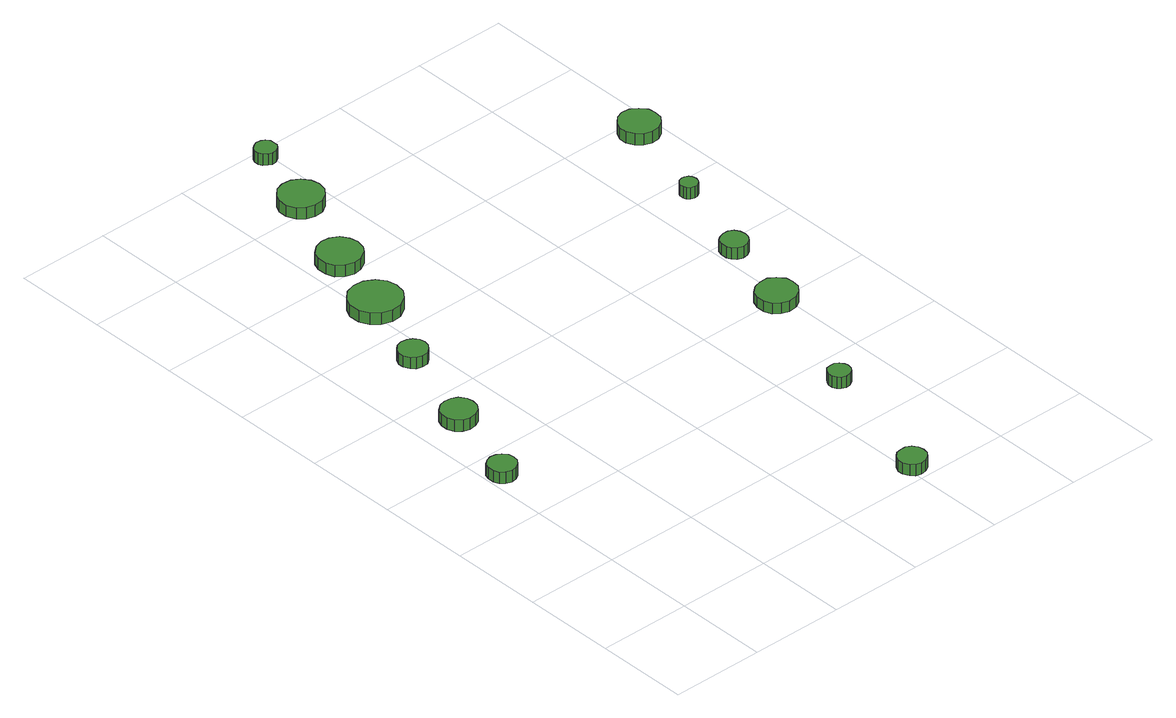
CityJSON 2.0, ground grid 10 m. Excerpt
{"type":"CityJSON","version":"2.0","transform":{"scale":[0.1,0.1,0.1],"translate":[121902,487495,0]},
"CityObjects":{
"tree1":{"type":"SolitaryVegetationObject","attributes":{"function":"something"},"geometry":[{"type":"MultiSurface","lod":"1","boundaries":[[[0,1,2,3,4,5,6,7,8,9,10,11,12,13,14]],[[15,16,17,18,19,20,21,22,23,24,25,26,27,28,29]],[[0,29,28,1]],[[1,28,27,2]],[[2,27,26,3]],[[3,26,25,4]],[[4,25,24,5]],[[5,24,23,6]],[[6,23,22,7]],[[7,22,21,8]],[[8,21,20,9]],[[9,20,19,10]],[[10,19,18,11]],[[11,18,17,12]],[[12,17,16,13]],[[13,16,15,14]],[[14,15,29,0]]]}]},
"tree2":{"type":"SolitaryVegetationObject","attributes":{"function":"something"},"geometry":[{"type":"MultiSurface","lod":"1","boundaries":[[[30,31,32,33,34,35,36,37,38,39,40,41,42,43,44]],[[45,46,47,48,49,50,51,52,53,54,55,56,57,58,59]],[[30,59,58,31]],[[31,58,57,32]],[[32,57,56,33]],[[33,56,55,34]],[[34,55,54,35]],[[35,54,53,36]],[[36,53,52,37]],[[37,52,51,38]],[[38,51,50,39]],[[39,50,49,40]],[[40,49,48,41]],[[41,48,47,42]],[[42,47,46,43]],[[43,46,45,44]],[[44,45,59,30]]]}]},
"tree3":{"type":"SolitaryVegetationObject","attributes":{"function":"something"},"geometry":[{"type":"MultiSurface","lod":"1","boundaries":[[[60,61,62,63,64,65,66,67,68,69,70,71,72,73,74]],[[75,76,77,78,79,80,81,82,83,84,85,86,87,88,89]],[[60,89,88,61]],[[61,88,87,62]],[[62,87,86,63]],[[63,86,85,64]],[[64,85,84,65]],[[65,84,83,66]],[[66,83,82,67]],[[67,82,81,68]],[[68,81,80,69]],[[69,80,79,70]],[[70,79,78,71]],[[71,78,77,72]],[[72,77,76,73]],[[73,76,75,74]],[[74,75,89,60]]]}]},
"tree4":{"type":"SolitaryVegetationObject","attributes":{"function":"something"},"geometry":[{"type":"MultiSurface","lod":"1","boundaries":[[[90,91,92,93,94,95,96,97,98,99,100,101,102,103,104]],[[105,106,107,108,109,110,111,112,113,114,115,116,117,118,119]],[[90,119,118,91]],[[91,118,117,92]],[[92,117,116,93]],[[93,116,115,94]],[[94,115,114,95]],[[95,114,113,96]],[[96,113,112,97]],[[97,112,111,98]],[[98,111,110,99]],[[99,110,109,100]],[[100,109,108,101]],[[101,108,107,102]],[[102,107,106,103]],[[103,106,105,104]],[[104,105,119,90]]]}]},
"tree5":{"type":"SolitaryVegetationObject","attributes":{"function":"something"},"geometry":[{"type":"MultiSurface","lod":"1","boundaries":[[[120,121,122,123,124,125,126,127,128,129,130,131,132,133,134]],[[135,136,137,138,139,140,141,142,143,144,145,146,147,148,149]],[[120,149,148,121]],[[121,148,147,122]],[[122,147,146,123]],[[123,146,145,124]],[[124,145,144,125]],[[125,144,143,126]],[[126,143,142,127]],[[127,142,141,128]],[[128,141,140,129]],[[129,140,139,130]],[[130,139,138,131]],[[131,138,137,132]],[[132,137,136,133]],[[133,136,135,134]],[[134,135,149,120]]]}]},
"tree6":{"type":"SolitaryVegetationObject","attributes":{"function":"something"},"geometry":[{"type":"MultiSurface","lod":"1","boundaries":[[[150,151,152,153,154,155,156,157,158,159,160,161,162,163,164]],[[165,166,167,168,169,170,171,172,173,174,175,176,177,178,179]],[[150,179,178,151]],[[151,178,177,152]],[[152,177,176,153]],[[153,176,175,154]],[[154,175,174,155]],[[155,174,173,156]],[[156,173,172,157]],[[157,172,171,158]],[[158,171,170,159]],[[159,170,169,160]],[[160,169,168,161]],[[161,168,167,162]],[[162,167,166,163]],[[163,166,165,164]],[[164,165,179,150]]]}]},
"tree7":{"type":"SolitaryVegetationObject","attributes":{"function":"something"},"geometry":[{"type":"MultiSurface","lod":"1","boundaries":[[[180,181,182,183,184,185,186,187,188,189,190,191,192,193,194]],[[195,196,197,198,199,200,201,202,203,204,205,206,207,208,209]],[[180,209,208,181]],[[181,208,207,182]],[[182,207,206,183]],[[183,206,205,184]],[[184,205,204,185]],[[185,204,203,186]],[[186,203,202,187]],[[187,202,201,188]],[[188,201,200,189]],[[189,200,199,190]],[[190,199,198,191]],[[191,198,197,192]],[[192,197,196,193]],[[193,196,195,194]],[[194,195,209,180]]]}]},
"tree8":{"type":"SolitaryVegetationObject","attributes":{"function":"something"},"geometry":[{"type":"MultiSurface","lod":"1","boundaries":[[[210,211,212,213,214,215,216,217,218,219,220,221,222,223,224]],[[225,226,227,228,229,230,231,232,233,234,235,236,237,238,239]],[[210,239,238,211]],[[211,238,237,212]],[[212,237,236,213]],[[213,236,235,214]],[[214,235,234,215]],[[215,234,233,216]],[[216,233,232,217]],[[217,232,231,218]],[[218,231,230,219]],[[219,230,229,220]],[[220,229,228,221]],[[221,228,227,222]],[[222,227,226,223]],[[223,226,225,224]],[[224,225,239,210]]]}]},
"tree9":{"type":"SolitaryVegetationObject","attributes":{"function":"something"},"geometry":[{"type":"MultiSurface","lod":"1","boundaries":[[[240,241,242,243,244,245,246,247,248,249,250,251,252,253,254]],[[255,256,257,258,259,260,261,262,263,264,265,266,267,268,269]],[[240,269,268,241]],[[241,268,267,242]],[[242,267,266,243]],[[243,266,265,244]],[[244,265,264,245]],[[245,264,263,246]],[[246,263,262,247]],[[247,262,261,248]],[[248,261,260,249]],[[249,260,259,250]],[[250,259,258,251]],[[251,258,257,252]],[[252,257,256,253]],[[253,256,255,254]],[[254,255,269,240]]]}]},
"tree10":{"type":"SolitaryVegetationObject","attributes":{"function":"something"},"geometry":[{"type":"MultiSurface","lod":"1","boundaries":[[[270,271,272,273,274,275,276,277,278,279,280,281,282,283,284]],[[285,286,287,288,289,290,291,292,293,294,295,296,297,298,299]],[[270,299,298,271]],[[271,298,297,272]],[[272,297,296,273]],[[273,296,295,274]],[[274,295,294,275]],[[275,294,293,276]],[[276,293,292,277]],[[277,292,291,278]],[[278,291,290,279]],[[279,290,289,280]],[[280,289,288,281]],[[281,288,287,282]],[[282,287,286,283]],[[283,286,285,284]],[[284,285,299,270]]]}]},
"tree11":{"type":"SolitaryVegetationObject","attributes":{"function":"something"},"geometry":[{"type":"MultiSurface","lod":"1","boundaries":[[[300,301,302,303,304,305,306,307,308,309,310,311,312,313,314]],[[315,316,317,318,319,320,321,322,323,324,325,326,327,328,329]],[[300,329,328,301]],[[301,328,327,302]],[[302,327,326,303]],[[303,326,325,304]],[[304,325,324,305]],[[305,324,323,306]],[[306,323,322,307]],[[307,322,321,308]],[[308,321,320,309]],[[309,320,319,310]],[[310,319,318,311]],[[311,318,317,312]],[[312,317,316,313]],[[313,316,315,314]],[[314,315,329,300]]]}]},
"tree12":{"type":"SolitaryVegetationObject","attributes":{"function":"something"},"geometry":[{"type":"MultiSurface","lod":"1","boundaries":[[[330,331,332,333,334,335,336,337,338,339,340,341,342,343,344]],[[345,346,347,348,349,350,351,352,353,354,355,356,357,358,359]],[[330,359,358,331]],[[331,358,357,332]],[[332,357,356,333]],[[333,356,355,334]],[[334,355,354,335]],[[335,354,353,336]],[[336,353,352,337]],[[337,352,351,338]],[[338,351,350,339]],[[339,350,349,340]],[[340,349,348,341]],[[341,348,347,342]],[[342,347,346,343]],[[343,346,345,344]],[[344,345,359,330]]]}]},
"tree13":{"type":"SolitaryVegetationObject","attributes":{"function":"something"},"geometry":[{"type":"MultiSurface","lod":"1","boundaries":[[[360,361,362,363,364,365,366,367,368,369,370,371,372,373,374]],[[375,376,377,378,379,380,381,382,383,384,385,386,387,388,389]],[[360,389,388,361]],[[361,388,387,362]],[[362,387,386,363]],[[363,386,385,364]],[[364,385,384,365]],[[365,384,383,366]],[[366,383,382,367]],[[367,382,381,368]],[[368,381,380,369]],[[369,380,379,370]],[[370,379,378,371]],[[371,378,377,372]],[[372,377,376,373]],[[373,376,375,374]],[[374,375,389,360]]]}]}
},
"vertices":[
[31,268,16],[30,274,16],[26,279,16],[21,282,16],[15,283,16],[9,281,16],[4,277,16],[2,271,16],[2,265,16],[4,259,16],[9,255,16],[15,253,16],[21,254,16],[26,257,16],[30,262,16],[30,262,3],[26,257,3],[21,254,3],[15,253,3],[9,255,3],[4,259,3],[2,265,3],[2,271,3],[4,277,3],[9,281,3],[15,283,3],[21,282,3],[26,279,3],[30,274,3],[31,268,3],
[63,359,16],[62,366,16],[57,373,16],[51,376,16],[43,377,16],[36,375,16],[30,370,16],[27,363,16],[27,355,16],[30,348,16],[36,343,16],[43,341,16],[51,342,16],[57,345,16],[62,352,16],[62,352,3],[57,345,3],[51,342,3],[43,341,3],[36,343,3],[30,348,3],[27,355,3],[27,363,3],[30,370,3],[36,375,3],[43,377,3],[51,376,3],[57,373,3],[62,366,3],[63,359,3],
[94,459,16],[93,465,16],[89,470,16],[84,473,16],[77,474,16],[71,472,16],[67,468,16],[64,462,16],[64,456,16],[67,450,16],[71,446,16],[77,444,16],[84,444,16],[89,448,16],[93,453,16],[93,453,3],[89,448,3],[84,444,3],[77,444,3],[71,446,3],[67,450,3],[64,456,3],[64,462,3],[67,468,3],[71,472,3],[77,474,3],[84,473,3],[89,470,3],[93,465,3],[94,459,3],
[135,542,17],[133,553,17],[126,562,17],[116,568,17],[105,569,17],[94,566,17],[86,558,17],[81,548,17],[81,536,17],[86,526,17],[94,519,17],[105,515,17],[116,516,17],[126,522,17],[133,531,17],[133,531,4],[126,522,4],[116,516,4],[105,515,4],[94,519,4],[86,526,4],[81,536,4],[81,548,4],[86,558,4],[94,566,4],[105,569,4],[116,568,4],[126,562,4],[133,553,4],[135,542,4],
[320,19,16],[319,25,16],[315,30,16],[310,33,16],[304,33,16],[298,32,16],[294,28,16],[291,22,16],[291,16,16],[294,10,16],[298,6,16],[304,4,16],[310,5,16],[315,8,16],[319,13,16],[319,13,3],[315,8,3],[310,5,3],[304,4,3],[298,6,3],[294,10,3],[291,16,3],[291,22,3],[294,28,3],[298,32,3],[304,33,3],[310,33,3],[315,30,3],[319,25,3],[320,19,3],
[156,619,16],[154,628,16],[149,636,16],[140,641,16],[131,642,16],[122,639,16],[114,632,16],[111,624,16],[111,614,16],[114,605,16],[122,599,16],[131,596,16],[140,597,16],[149,602,16],[154,609,16],[154,609,3],[149,602,3],[140,597,3],[131,596,3],[122,599,3],[114,605,3],[111,614,3],[111,624,3],[114,632,3],[122,639,3],[131,642,3],[140,641,3],[149,636,3],[154,628,3],[156,619,3],
[192,711,16],[190,720,16],[184,728,16],[176,733,16],[166,734,16],[157,731,16],[150,724,16],[146,716,16],[146,706,16],[150,697,16],[157,691,16],[166,688,16],[176,689,16],[184,694,16],[190,701,16],[190,701,3],[184,694,3],[176,689,3],[166,688,3],[157,691,3],[150,697,3],[146,706,3],[146,716,3],[150,724,3],[157,731,3],[166,734,3],[176,733,3],[184,728,3],[190,720,3],[192,711,3],
[360,166,15],[359,170,15],[356,174,15],[352,177,15],[347,177,15],[342,176,15],[339,172,15],[337,168,15],[337,163,15],[339,159,15],[342,156,15],[347,154,15],[352,155,15],[356,157,15],[359,161,15],[359,161,2],[356,157,2],[352,155,2],[347,154,2],[342,156,2],[339,159,2],[337,163,2],[337,168,2],[339,172,2],[342,176,2],[347,177,2],[352,177,2],[356,174,2],[359,170,2],[360,166,2],
[205,787,16],[205,792,16],[202,796,16],[198,798,16],[193,799,16],[189,797,16],[185,794,16],[183,790,16],[183,785,16],[185,781,16],[189,778,16],[193,776,16],[198,777,16],[202,779,16],[205,783,16],[205,783,3],[202,779,3],[198,777,3],[193,776,3],[189,778,3],[185,781,3],[183,785,3],[183,790,3],[185,794,3],[189,797,3],[193,799,3],[198,798,3],[202,796,3],[205,792,3],[205,787,3],
[411,298,16],[410,306,16],[404,313,16],[397,318,16],[388,318,16],[380,316,16],[373,310,16],[370,302,16],[370,293,16],[373,285,16],[380,280,16],[388,277,16],[397,278,16],[404,282,16],[410,289,16],[410,289,4],[404,282,4],[397,278,4],[388,277,4],[380,280,4],[373,285,4],[370,293,4],[370,302,4],[373,310,4],[380,316,4],[388,318,4],[397,318,4],[404,313,4],[410,306,4],[411,298,4],
[430,384,16],[429,390,16],[426,395,16],[421,398,16],[415,398,16],[409,396,16],[405,393,16],[403,387,16],[403,381,16],[405,376,16],[409,372,16],[415,370,16],[421,371,16],[426,374,16],[429,379,16],[429,379,3],[426,374,3],[421,371,3],[415,370,3],[409,372,3],[405,376,3],[403,381,3],[403,387,3],[405,393,3],[409,396,3],[415,398,3],[421,398,3],[426,395,3],[429,390,3],[430,384,3],
[457,481,15],[456,485,15],[454,488,15],[450,490,15],[447,490,15],[443,489,15],[440,486,15],[439,483,15],[439,479,15],[440,476,15],[443,473,15],[447,472,15],[450,472,15],[454,474,15],[456,477,15],[456,477,2],[454,474,2],[450,472,2],[447,472,2],[443,473,2],[440,476,2],[439,479,2],[439,483,2],[440,486,2],[443,489,2],[447,490,2],[450,490,2],[454,488,2],[456,485,2],[457,481,2],
[498,582,17],[497,590,17],[491,597,17],[484,602,17],[475,603,17],[467,600,17],[461,594,17],[457,586,17],[457,578,17],[461,570,17],[467,564,17],[475,561,17],[484,562,17],[491,566,17],[497,573,17],[497,573,4],[491,566,4],[484,562,4],[475,561,4],[467,564,4],[461,570,4],[457,578,4],[457,586,4],[461,594,4],[467,600,4],[475,603,4],[484,602,4],[491,597,4],[497,590,4],[498,582,4]
]}
